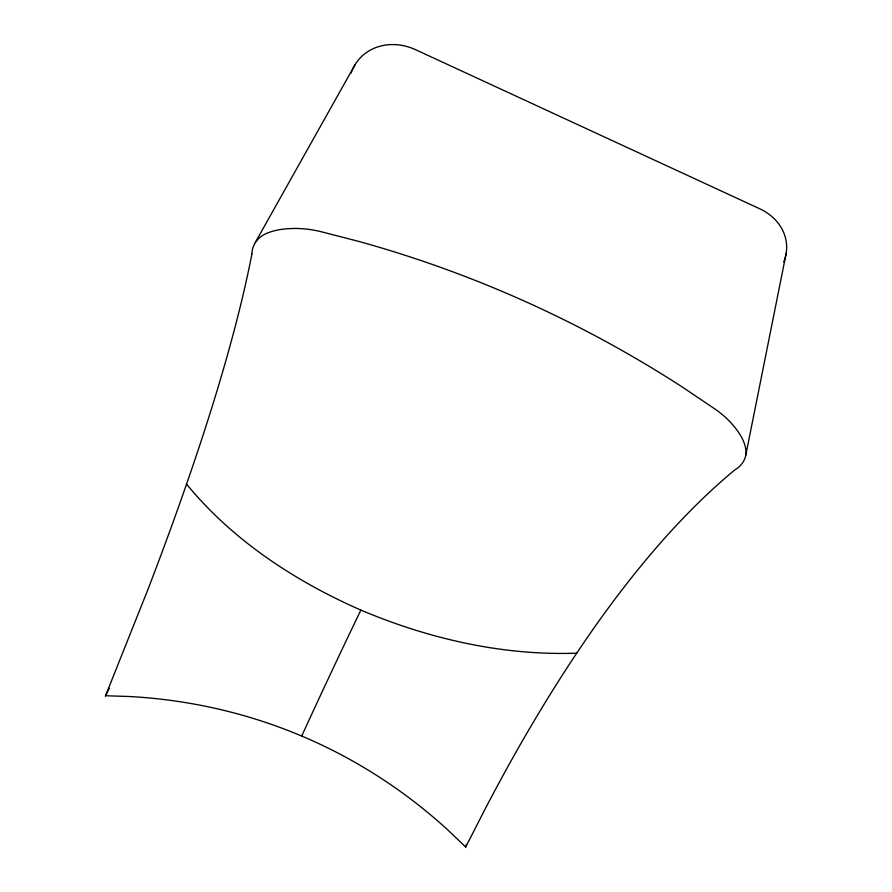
<?xml version="1.0" encoding="UTF-8"?>
<svg xmlns="http://www.w3.org/2000/svg" width="892" height="892" viewBox="0 0 892 892"><rect width="100%" height="100%" fill="white"/><g stroke="black" fill="none" stroke-linecap="round" stroke-linejoin="round"><path stroke-width="1.34" d="M251.912 253.964A3429.004 438.307 -57.1 0 1 189.595 475.313L185.335 487.623A4571.589 543.596 -56.1 0 1 148.284 588.608L105.546 695.738L130.533 696.563A768.123 622.415 -66.5 0 1 448.007 830.106L465.691 847.043L485.471 808.353A5261.629 1232.554 90 0 1 512.264 758.746L519.01 746.827A3735.863 958.398 -87.7 0 1 574.682 656.222L581.896 645.496A2966.056 808.576 -86 0 1 734.807 469.906C742.456 465.635 747.607 457.117 745.612 448.263A53.598 26.827 34.5 0 0 741.263 436.701C734.785 425.506 725.341 416.151 714.715 408.848L682.257 386.983A2457.616 1692.693 -67.7 0 0 359.498 241.598L321.098 231.697C307.773 228.408 293.747 227.527 280.155 229.578A54.512 25.757 8.9 0 0 266.652 233.381C258.212 236.826 252.001 244.709 251.867 254.042M745.745 455.333L786.175 253.339M465.591 847.4L466.483 844.378M576.745 653.167C502.72 655.821 428.829 638.806 360.881 610.106L358.952 614.086A4332.589 348.449 -72.7 0 0 301.697 736.034M105.367 696.072L109.315 688.289M255.279 242.49L355.061 64.648M360.881 610.106C294.929 581.093 232.5 540.273 186.551 484.1M783.756 261.835A52.394 44.232 -1.2 0 0 759.683 208.75L415.75 49.762A52.896 46.306 39.3 0 0 351.169 72.977"/></g></svg>
